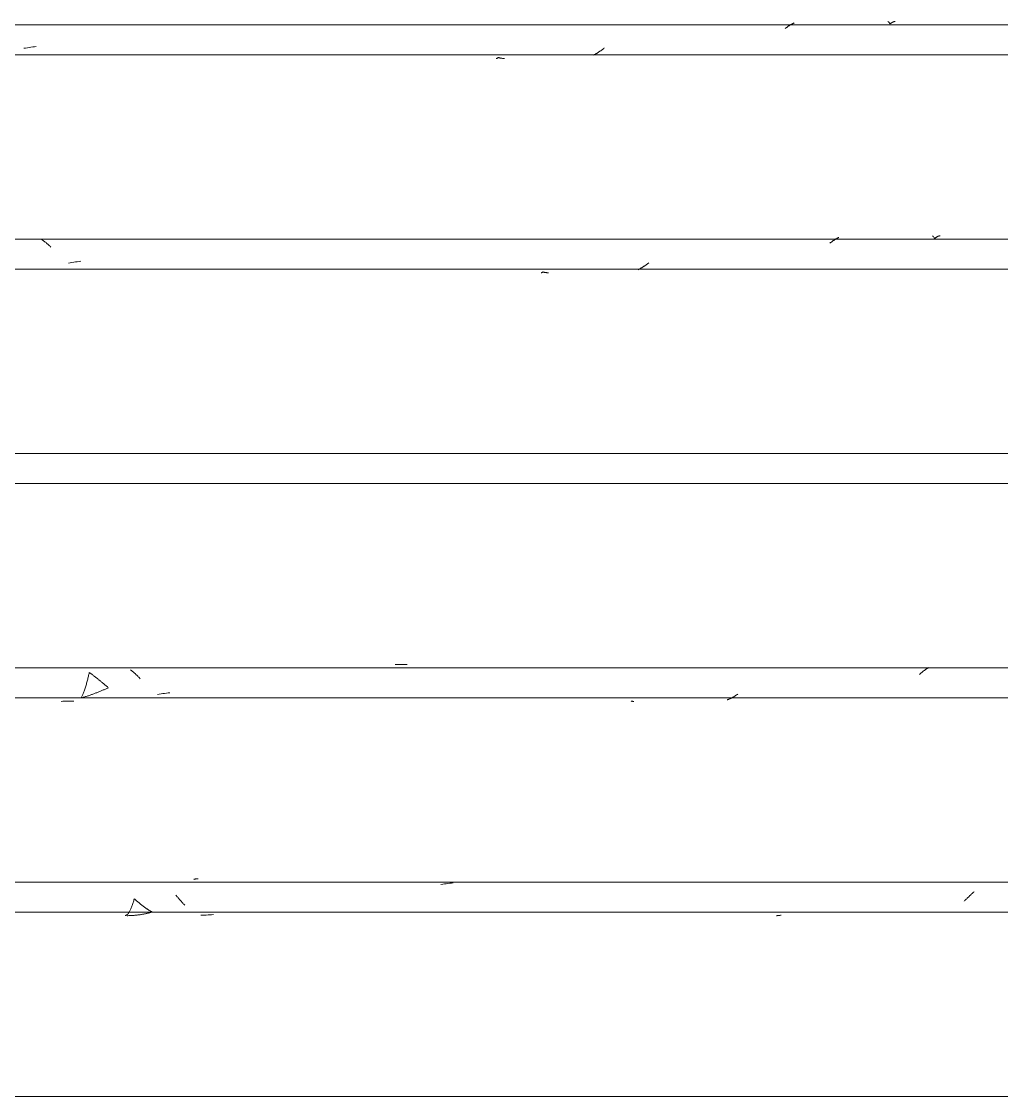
# Model space of a CAD drawing. Header units: millimetres. Extents: x -2100 to 124761, y -10432 to 93550.
# Drawn here: x 30318 to 30971, y -1000 to -283 of the extents above; entities that cross this region are included whole.
import ezdxf

# ---------------------------------------------------------------- set-up
doc = ezdxf.new("R2010")
doc.units = ezdxf.units.MM
doc.layers.add('NET CAT', color=3, linetype='Continuous', lineweight=5)
doc.layers.add('NET THAY 1', color=41, linetype='Continuous', lineweight=5)

# ---------------------------------------------------------------- blocks, each defined once
blk = doc.blocks.new('FP_4-MẶT ĐỨNG TRỤC A-Q')
at = {"layer": 'NET THAY 1'}
for p, q in [((31483.97, -857.14), (22887.32, -857.14)), ((30432.92, -855.2), (30432.68, -855.26)), ((30433.16, -855.13), (30432.92, -855.2)), ((30433.4, -855.08), (30433.16, -855.13)), ((30433.64, -855.03), (30433.4, -855.08)), ((30433.88, -854.98), (30433.64, -855.03)), ((30434.12, -854.94), (30433.88, -854.98)), ((30434.36, -854.91), (30434.12, -854.94)), ((30434.59, -854.88), (30434.36, -854.91)), ((30434.83, -854.86), (30434.59, -854.88)), ((30435.07, -854.84), (30434.83, -854.86)), ((30435.31, -854.83), (30435.07, -854.84)), ((30435.55, -854.82), (30435.31, -854.83)), ((30598.48, -858.43), (30597.32, -858.57)), ((30599.65, -858.29), (30598.48, -858.43)), ((30600.81, -858.16), (30599.65, -858.29)), ((30601.97, -858.03), (30600.81, -858.16)), ((30603.13, -857.9), (30601.97, -858.03)), ((30604.29, -857.78), (30603.13, -857.9)), ((30605.45, -857.65), (30604.29, -857.78)), ((30420.89, -866.05), (30420.63, -865.76)), ((30421.15, -866.34), (30420.89, -866.05)), ((30421.4, -866.63), (30421.15, -866.34)), ((30421.66, -866.92), (30421.4, -866.63)), ((30421.92, -867.21), (30421.66, -866.92)), ((30948.69, -867.09), (30948.42, -867.35)), ((30948.97, -866.83), (30948.69, -867.09)), ((30949.24, -866.57), (30948.97, -866.83)), ((30949.51, -866.3), (30949.24, -866.57)), ((30949.79, -866.04), (30949.51, -866.3)), ((30950.06, -865.78), (30949.79, -866.04)), ((30950.33, -865.52), (30950.06, -865.78)), ((30950.6, -865.26), (30950.33, -865.52)), ((30950.87, -865), (30950.6, -865.26)), ((30951.14, -864.75), (30950.87, -865)), ((30951.41, -864.49), (30951.14, -864.75)), ((30951.68, -864.23), (30951.41, -864.49)), ((30951.94, -863.98), (30951.68, -864.23)), ((30952.21, -863.73), (30951.94, -863.98)), ((30952.48, -863.48), (30952.21, -863.73)), ((30391.16, -873.74), (30390.94, -874.28)), ((30391.38, -873.18), (30391.16, -873.74)), ((30391.59, -872.6), (30391.38, -873.18)), ((30391.8, -872.01), (30391.59, -872.6)), ((30392.01, -871.4), (30391.8, -872.01)), ((30392.21, -870.78), (30392.01, -871.4)), ((30392.4, -870.16), (30392.21, -870.78)), ((30392.6, -869.52), (30392.4, -870.16)), ((30392.79, -868.87), (30392.6, -869.52)), ((30392.97, -868.23), (30392.79, -868.87)), ((30393.28, -868.47), (30392.97, -868.22)), ((30393.58, -868.73), (30393.28, -868.47)), ((30393.88, -868.98), (30393.58, -868.73)), ((30394.18, -869.24), (30393.88, -868.98)), ((30394.48, -869.49), (30394.18, -869.24)), ((30394.78, -869.74), (30394.48, -869.49)), ((30395.08, -869.99), (30394.78, -869.74)), ((30395.38, -870.24), (30395.08, -869.99)), ((30395.68, -870.48), (30395.38, -870.24)), ((30395.98, -870.73), (30395.68, -870.48)), ((30396.27, -870.97), (30395.98, -870.73)), ((30396.57, -871.22), (30396.27, -870.97)), ((30396.86, -871.46), (30396.57, -871.22)), ((30397.16, -871.7), (30396.86, -871.46)), ((30397.45, -871.93), (30397.16, -871.7)), ((30397.75, -872.17), (30397.45, -871.93)), ((30398.04, -872.4), (30397.75, -872.17)), ((30398.33, -872.63), (30398.04, -872.4)), ((30398.63, -872.86), (30398.33, -872.63)), ((30398.92, -873.09), (30398.63, -872.86)), ((30399.21, -873.31), (30398.92, -873.09)), ((30399.5, -873.53), (30399.21, -873.31)), ((30399.79, -873.75), (30399.5, -873.53)), ((30400.08, -873.96), (30399.79, -873.75)), ((30400.37, -874.18), (30400.08, -873.96)), ((30400.65, -874.38), (30400.37, -874.18)), ((30422.17, -867.5), (30421.92, -867.21)), ((30422.42, -867.8), (30422.17, -867.5)), ((30422.68, -868.09), (30422.42, -867.8)), ((30422.93, -868.38), (30422.68, -868.09)), ((30423.18, -868.66), (30422.93, -868.38)), ((30423.43, -868.95), (30423.18, -868.66)), ((30423.68, -869.24), (30423.43, -868.95)), ((30423.93, -869.53), (30423.68, -869.24)), ((30424.18, -869.81), (30423.93, -869.53)), ((30424.43, -870.09), (30424.18, -869.81)), ((30424.68, -870.38), (30424.43, -870.09)), ((30424.92, -870.66), (30424.68, -870.38)), ((30425.17, -870.93), (30424.92, -870.66)), ((30425.41, -871.21), (30425.17, -870.93)), ((30425.66, -871.48), (30425.41, -871.21)), ((30425.9, -871.75), (30425.66, -871.48)), ((30426.14, -872.02), (30425.9, -871.75)), ((30426.38, -872.29), (30426.14, -872.02)), ((30426.62, -872.55), (30426.38, -872.29)), ((30946.19, -869.44), (30945.91, -869.69)), ((30946.47, -869.18), (30946.19, -869.44)), ((30946.75, -868.92), (30946.47, -869.18)), ((30947.03, -868.66), (30946.75, -868.92)), ((30947.31, -868.4), (30947.03, -868.66)), ((30947.59, -868.14), (30947.31, -868.4)), ((30947.86, -867.88), (30947.59, -868.14)), ((30948.14, -867.61), (30947.86, -867.88)), ((30948.42, -867.35), (30948.14, -867.61)), ((22887.32, -877.14), (31483.97, -877.14)), ((30387.08, -879.4), (30386.83, -879.45)), ((30387.33, -879.32), (30387.08, -879.4)), ((30387.59, -879.2), (30387.33, -879.32)), ((30387.84, -879.04), (30387.59, -879.2)), ((30388.09, -878.85), (30387.84, -879.04)), ((30388.34, -878.63), (30388.09, -878.85)), ((30388.75, -879.46), (30388.24, -879.47)), ((30388.59, -878.38), (30388.34, -878.63)), ((30388.83, -878.1), (30388.59, -878.38)), ((30389.25, -879.45), (30388.75, -879.46)), ((30389.08, -877.78), (30388.83, -878.1)), ((30389.32, -877.44), (30389.08, -877.78)), ((30389.76, -879.44), (30389.25, -879.45)), ((30389.56, -877.06), (30389.32, -877.44)), ((30389.8, -876.66), (30389.56, -877.06)), ((30390.27, -879.42), (30389.76, -879.44)), ((30390.03, -876.24), (30389.8, -876.66)), ((30390.27, -875.78), (30390.03, -876.24)), ((30390.49, -875.3), (30390.27, -875.78)), ((30390.78, -879.39), (30390.27, -879.42)), ((30390.72, -874.8), (30390.49, -875.3)), ((30390.94, -874.28), (30390.72, -874.8)), ((30391.28, -879.37), (30390.78, -879.39)), ((30391.79, -879.34), (30391.28, -879.37)), ((30392.3, -879.3), (30391.79, -879.34)), ((30392.8, -879.26), (30392.3, -879.3)), ((30393.31, -879.22), (30392.8, -879.26)), ((30393.82, -879.17), (30393.31, -879.22)), ((30394.32, -879.11), (30393.82, -879.17)), ((30394.83, -879.06), (30394.32, -879.11)), ((30395.34, -879), (30394.83, -879.06)), ((30395.84, -878.93), (30395.34, -879)), ((30396.35, -878.86), (30395.84, -878.93)), ((30396.86, -878.79), (30396.35, -878.86)), ((30397.36, -878.71), (30396.86, -878.79)), ((30397.87, -878.63), (30397.36, -878.71)), ((30398.37, -878.55), (30397.87, -878.63)), ((30398.88, -878.46), (30398.37, -878.55)), ((30399.38, -878.36), (30398.88, -878.46)), ((30399.89, -878.27), (30399.38, -878.36)), ((30400.39, -878.17), (30399.89, -878.27)), ((30400.9, -878.06), (30400.39, -878.17)), ((30400.94, -874.59), (30400.65, -874.38)), ((30401.4, -877.95), (30400.9, -878.06)), ((30401.23, -874.79), (30400.94, -874.59)), ((30401.52, -874.99), (30401.23, -874.79)), ((30401.9, -877.84), (30401.4, -877.95)), ((30401.8, -875.19), (30401.52, -874.99)), ((30402.09, -875.38), (30401.8, -875.19)), ((30402.41, -877.73), (30401.9, -877.84)), ((30402.37, -875.57), (30402.09, -875.38)), ((30402.66, -875.75), (30402.37, -875.57)), ((30402.91, -877.61), (30402.41, -877.73)), ((30402.94, -875.94), (30402.66, -875.75)), ((30403.42, -877.49), (30402.91, -877.61)), ((30403.23, -876.11), (30402.94, -875.94)), ((30403.51, -876.29), (30403.23, -876.11)), ((30403.92, -877.36), (30403.42, -877.49)), ((30403.79, -876.46), (30403.51, -876.29)), ((30404.08, -876.62), (30403.79, -876.46)), ((30404.42, -877.23), (30403.92, -877.36)), ((30404.36, -876.78), (30404.08, -876.62)), ((30404.64, -876.94), (30404.36, -876.78)), ((30404.92, -877.1), (30404.42, -877.23)), ((30404.92, -877.1), (30404.64, -876.94)), ((30438.52, -879.11), (30437.32, -879.15)), ((30439.73, -879.06), (30438.52, -879.11)), ((30440.93, -879.01), (30439.73, -879.06)), ((30442.13, -878.96), (30440.93, -879.01)), ((30443.33, -878.9), (30442.13, -878.96)), ((30444.53, -878.84), (30443.33, -878.9)), ((30445.73, -878.78), (30444.53, -878.84)), ((30821.09, -879.46), (30820.8, -879.47)), ((30821.39, -879.45), (30821.09, -879.46)), ((30821.69, -879.43), (30821.39, -879.45)), ((30821.98, -879.41), (30821.69, -879.43)), ((30822.28, -879.38), (30821.98, -879.41)), ((30822.57, -879.34), (30822.28, -879.38)), ((30822.87, -879.31), (30822.57, -879.34)), ((30823.16, -879.26), (30822.87, -879.31)), ((30823.46, -879.21), (30823.16, -879.26)), ((30823.75, -879.16), (30823.46, -879.21)), ((30824.05, -879.1), (30823.75, -879.16))]:
    blk.add_line(p, q, dxfattribs=at)
blk = doc.blocks.new('FP_5-MẶT ĐỨNG TRỤC A-Q')
at = {"layer": 'NET THAY 1'}
for p, q in [((31454.24, -714.29), (22887.32, -714.29)), ((30390.75, -715.76), (30390.47, -715.55)), ((30391.03, -715.97), (30390.75, -715.76)), ((30391.31, -716.19), (30391.03, -715.97)), ((30391.59, -716.41), (30391.31, -716.19)), ((30391.87, -716.63), (30391.59, -716.41)), ((30567.88, -712.03), (30566.72, -712.06)), ((30569.03, -712.01), (30567.88, -712.03)), ((30570.19, -712), (30569.03, -712.01)), ((30571.34, -711.98), (30570.19, -712)), ((30572.5, -711.97), (30571.34, -711.98)), ((30573.66, -711.96), (30572.5, -711.97)), ((30574.81, -711.96), (30573.66, -711.96)), ((30918.63, -716.54), (30918.38, -716.75)), ((30918.89, -716.34), (30918.63, -716.54)), ((30919.14, -716.14), (30918.89, -716.34)), ((30919.4, -715.95), (30919.14, -716.14)), ((30919.65, -715.75), (30919.4, -715.95)), ((30919.91, -715.57), (30919.65, -715.75)), ((30920.16, -715.38), (30919.91, -715.57)), ((30920.41, -715.2), (30920.16, -715.38)), ((30920.66, -715.03), (30920.41, -715.2)), ((30920.91, -714.86), (30920.66, -715.03)), ((30921.17, -714.69), (30920.91, -714.86)), ((30921.42, -714.53), (30921.17, -714.69)), ((30921.67, -714.37), (30921.42, -714.53)), ((30921.92, -714.22), (30921.67, -714.37)), ((30922.17, -714.07), (30921.92, -714.22)), ((30361.6, -723.13), (30361.42, -723.8)), ((30361.77, -722.46), (30361.6, -723.13)), ((30361.94, -721.79), (30361.77, -722.46)), ((30362.1, -721.13), (30361.94, -721.79)), ((30362.26, -720.49), (30362.1, -721.13)), ((30362.42, -719.85), (30362.26, -720.49)), ((30362.57, -719.23), (30362.42, -719.85)), ((30362.72, -718.62), (30362.57, -719.23)), ((30362.86, -718.03), (30362.72, -718.62)), ((30363, -717.45), (30362.86, -718.03)), ((30363.32, -717.66), (30363, -717.45)), ((30363.65, -717.88), (30363.32, -717.66)), ((30363.97, -718.1), (30363.65, -717.88)), ((30364.29, -718.32), (30363.97, -718.1)), ((30364.61, -718.55), (30364.29, -718.32)), ((30364.93, -718.78), (30364.61, -718.55)), ((30365.25, -719.01), (30364.93, -718.78)), ((30365.57, -719.24), (30365.25, -719.01)), ((30365.88, -719.47), (30365.57, -719.24)), ((30366.2, -719.71), (30365.88, -719.47)), ((30366.52, -719.95), (30366.2, -719.71)), ((30366.84, -720.19), (30366.52, -719.95)), ((30367.15, -720.43), (30366.84, -720.19)), ((30367.47, -720.68), (30367.15, -720.43)), ((30367.78, -720.92), (30367.47, -720.68)), ((30368.09, -721.17), (30367.78, -720.92)), ((30368.41, -721.42), (30368.09, -721.17)), ((30368.72, -721.67), (30368.41, -721.42)), ((30369.03, -721.92), (30368.72, -721.67)), ((30369.34, -722.17), (30369.03, -721.92)), ((30369.66, -722.43), (30369.34, -722.17)), ((30369.97, -722.68), (30369.66, -722.43)), ((30370.28, -722.93), (30369.97, -722.68)), ((30370.58, -723.19), (30370.28, -722.93)), ((30370.89, -723.44), (30370.58, -723.19)), ((30371.2, -723.7), (30370.89, -723.44)), ((30371.51, -723.96), (30371.2, -723.7)), ((30392.14, -716.86), (30391.87, -716.63)), ((30392.42, -717.1), (30392.14, -716.86)), ((30392.7, -717.34), (30392.42, -717.1)), ((30392.97, -717.58), (30392.7, -717.34)), ((30393.24, -717.83), (30392.97, -717.58)), ((30393.52, -718.07), (30393.24, -717.83)), ((30393.79, -718.33), (30393.52, -718.07)), ((30394.06, -718.58), (30393.79, -718.33)), ((30394.33, -718.84), (30394.06, -718.58)), ((30394.6, -719.11), (30394.33, -718.84)), ((30394.87, -719.37), (30394.6, -719.11)), ((30395.14, -719.64), (30394.87, -719.37)), ((30395.41, -719.91), (30395.14, -719.64)), ((30395.68, -720.18), (30395.41, -719.91)), ((30395.95, -720.46), (30395.68, -720.18)), ((30396.21, -720.74), (30395.95, -720.46)), ((30396.48, -721.02), (30396.21, -720.74)), ((30396.74, -721.3), (30396.48, -721.02)), ((30397.01, -721.58), (30396.74, -721.3)), ((30916.31, -718.51), (30916.05, -718.74)), ((30916.57, -718.28), (30916.31, -718.51)), ((30916.83, -718.05), (30916.57, -718.28)), ((30917.09, -717.82), (30916.83, -718.05)), ((30917.35, -717.6), (30917.09, -717.82)), ((30917.61, -717.38), (30917.35, -717.6)), ((30917.87, -717.17), (30917.61, -717.38)), ((30918.12, -716.96), (30917.87, -717.17)), ((30918.38, -716.75), (30918.12, -716.96)), ((30359.18, -730.87), (30358.96, -731.44)), ((30359.41, -730.29), (30359.18, -730.87)), ((30359.63, -729.69), (30359.41, -730.29)), ((30359.84, -729.08), (30359.63, -729.69)), ((30360.06, -728.45), (30359.84, -729.08)), ((30360.26, -727.81), (30360.06, -728.45)), ((30360.47, -727.16), (30360.26, -727.81)), ((30360.67, -726.49), (30360.47, -727.16)), ((30360.86, -725.83), (30360.67, -726.49)), ((30361.05, -725.15), (30360.86, -725.83)), ((30361.24, -724.48), (30361.05, -725.15)), ((30361.42, -723.8), (30361.24, -724.48)), ((30367.93, -730.83), (30367.44, -731.02)), ((30368.42, -730.63), (30367.93, -730.83)), ((30368.91, -730.44), (30368.42, -730.63)), ((30369.41, -730.24), (30368.91, -730.44)), ((30369.9, -730.04), (30369.41, -730.24)), ((30370.38, -729.84), (30369.9, -730.04)), ((30370.87, -729.63), (30370.38, -729.84)), ((30371.36, -729.43), (30370.87, -729.63)), ((30371.85, -729.22), (30371.36, -729.43)), ((30371.81, -724.21), (30371.51, -723.96)), ((30372.12, -724.47), (30371.81, -724.21)), ((30372.34, -729.01), (30371.85, -729.22)), ((30372.43, -724.72), (30372.12, -724.47)), ((30372.83, -728.8), (30372.34, -729.01)), ((30372.73, -724.98), (30372.43, -724.72)), ((30373.03, -725.24), (30372.73, -724.98)), ((30373.31, -728.59), (30372.83, -728.8)), ((30373.34, -725.49), (30373.03, -725.24)), ((30373.8, -728.37), (30373.31, -728.59)), ((30373.64, -725.75), (30373.34, -725.49)), ((30373.94, -726), (30373.64, -725.75)), ((30374.29, -728.16), (30373.8, -728.37)), ((30374.24, -726.25), (30373.94, -726)), ((30374.54, -726.51), (30374.24, -726.25)), ((30374.77, -727.94), (30374.29, -728.16)), ((30374.84, -726.76), (30374.54, -726.51)), ((30375.26, -727.72), (30374.77, -727.94)), ((30375.14, -727.01), (30374.84, -726.76)), ((30375.44, -727.26), (30375.14, -727.01)), ((30375.74, -727.51), (30375.26, -727.72)), ((30375.74, -727.51), (30375.44, -727.26)), ((30416.76, -730.82), (30415.56, -730.98)), ((22887.32, -734.29), (31454.24, -734.29)), ((30345.42, -736.57), (30344.22, -736.59)), ((30346.63, -736.56), (30345.42, -736.57)), ((30347.83, -736.54), (30346.63, -736.56)), ((30349.03, -736.51), (30347.83, -736.54)), ((30350.23, -736.49), (30349.03, -736.51)), ((30351.43, -736.46), (30350.23, -736.49)), ((30352.63, -736.43), (30351.43, -736.46)), ((30357.77, -733.89), (30357.52, -734.3)), ((30358.02, -734.16), (30357.52, -734.29)), ((30358.01, -733.45), (30357.77, -733.89)), ((30358.25, -732.98), (30358.01, -733.45)), ((30358.52, -734.02), (30358.02, -734.16)), ((30358.49, -732.49), (30358.25, -732.98)), ((30358.73, -731.97), (30358.49, -732.49)), ((30359.02, -733.88), (30358.52, -734.02)), ((30358.96, -731.44), (30358.73, -731.97)), ((30359.52, -733.73), (30359.02, -733.88)), ((30360.02, -733.59), (30359.52, -733.73)), ((30360.51, -733.44), (30360.02, -733.59)), ((30361.01, -733.28), (30360.51, -733.44)), ((30361.51, -733.12), (30361.01, -733.28)), ((30362, -732.96), (30361.51, -733.12)), ((30362.5, -732.8), (30362, -732.96)), ((30363, -732.63), (30362.5, -732.8)), ((30363.49, -732.47), (30363, -732.63)), ((30363.99, -732.29), (30363.49, -732.47)), ((30364.48, -732.12), (30363.99, -732.29)), ((30364.98, -731.94), (30364.48, -732.12)), ((30365.47, -731.76), (30364.98, -731.94)), ((30365.96, -731.58), (30365.47, -731.76)), ((30366.46, -731.4), (30365.96, -731.58)), ((30366.95, -731.21), (30366.46, -731.4)), ((30367.44, -731.02), (30366.95, -731.21)), ((30409.6, -731.77), (30408.41, -731.92)), ((30410.8, -731.61), (30409.6, -731.77)), ((30411.99, -731.46), (30410.8, -731.61)), ((30413.18, -731.3), (30411.99, -731.46)), ((30414.37, -731.14), (30413.18, -731.3)), ((30415.56, -730.98), (30414.37, -731.14)), ((30724.2, -736.57), (30724.01, -736.6)), ((30724.4, -736.52), (30724.2, -736.57)), ((30724.68, -736.55), (30724.4, -736.52)), ((30724.96, -736.57), (30724.68, -736.55)), ((30725.23, -736.59), (30724.96, -736.57)), ((30725.51, -736.6), (30725.23, -736.59)), ((30725.79, -736.61), (30725.51, -736.6)), ((30788.25, -735.48), (30787.94, -735.59)), ((30788.55, -735.37), (30788.25, -735.48)), ((30788.85, -735.25), (30788.55, -735.37)), ((30789.15, -735.13), (30788.85, -735.25)), ((30789.46, -735), (30789.15, -735.13)), ((30789.76, -734.87), (30789.46, -735)), ((30790.06, -734.73), (30789.76, -734.87)), ((30790.36, -734.59), (30790.06, -734.73)), ((30790.66, -734.44), (30790.36, -734.59)), ((30790.96, -734.29), (30790.66, -734.44)), ((30791.26, -734.14), (30790.96, -734.29)), ((30791.56, -733.98), (30791.26, -734.14)), ((30791.86, -733.81), (30791.56, -733.98)), ((30792.16, -733.65), (30791.86, -733.81)), ((30792.46, -733.47), (30792.16, -733.65)), ((30792.76, -733.3), (30792.46, -733.47)), ((30793.06, -733.11), (30792.76, -733.3)), ((30793.35, -732.93), (30793.06, -733.11)), ((30793.65, -732.74), (30793.35, -732.93)), ((30793.95, -732.55), (30793.65, -732.74)), ((30794.24, -732.35), (30793.95, -732.55)), ((30794.54, -732.15), (30794.24, -732.35)), ((30794.83, -731.95), (30794.54, -732.15)), ((30795.13, -731.74), (30794.83, -731.95))]:
    blk.add_line(p, q, dxfattribs=at)
blk = doc.blocks.new('FP_6-MẶT ĐỨNG TRỤC A-Q')
at = {"layer": 'NET THAY 1'}
for p, q in [((31424.51, -571.43), (22887.32, -571.43)), ((22887.32, -591.43), (31424.51, -591.43))]:
    blk.add_line(p, q, dxfattribs=at)
blk = doc.blocks.new('FP_7-MẶT ĐỨNG TRỤC A-Q')
at = {"layer": 'NET THAY 1'}
for p, q in [((31394.78, -428.57), (22887.32, -428.57)), ((30331.1, -428.62), (30330.81, -428.45)), ((30331.38, -428.79), (30331.1, -428.62)), ((30331.66, -428.97), (30331.38, -428.79)), ((30331.94, -429.16), (30331.66, -428.97)), ((30332.23, -429.35), (30331.94, -429.16)), ((30332.51, -429.54), (30332.23, -429.35)), ((30332.79, -429.74), (30332.51, -429.54)), ((30333.07, -429.95), (30332.79, -429.74)), ((30333.35, -430.16), (30333.07, -429.95)), ((30858.24, -429.81), (30857.98, -429.99)), ((30858.49, -429.62), (30858.24, -429.81)), ((30858.74, -429.45), (30858.49, -429.62)), ((30858.99, -429.27), (30858.74, -429.45)), ((30859.24, -429.1), (30858.99, -429.27)), ((30859.49, -428.94), (30859.24, -429.1)), ((30859.74, -428.77), (30859.49, -428.94)), ((30859.99, -428.62), (30859.74, -428.77)), ((30860.24, -428.47), (30859.99, -428.62)), ((30860.49, -428.32), (30860.24, -428.47)), ((30860.74, -428.17), (30860.49, -428.32)), ((30860.99, -428.04), (30860.74, -428.17)), ((30861.24, -427.9), (30860.99, -428.04)), ((30861.49, -427.77), (30861.24, -427.9)), ((30861.74, -427.65), (30861.49, -427.77)), ((30861.98, -427.53), (30861.74, -427.65)), ((30862.23, -427.42), (30861.98, -427.53)), ((30862.48, -427.31), (30862.23, -427.42)), ((30924.8, -426.29), (30925.11, -426.45)), ((30925.11, -426.45), (30925.4, -426.71)), ((30925.4, -426.71), (30925.7, -427.06)), ((30925.7, -427.06), (30925.99, -427.52)), ((30925.99, -427.52), (30926.28, -428.06)), ((30926.46, -427.9), (30926.28, -428.06)), ((30926.65, -427.74), (30926.46, -427.9)), ((30926.83, -427.59), (30926.65, -427.74)), ((30927.01, -427.44), (30926.83, -427.59)), ((30927.2, -427.31), (30927.01, -427.44)), ((30927.38, -427.18), (30927.2, -427.31)), ((30927.56, -427.06), (30927.38, -427.18)), ((30927.74, -426.95), (30927.56, -427.06)), ((30927.93, -426.85), (30927.74, -426.95)), ((30928.11, -426.75), (30927.93, -426.85)), ((30928.29, -426.66), (30928.11, -426.75)), ((30928.47, -426.58), (30928.29, -426.66)), ((30928.65, -426.51), (30928.47, -426.58)), ((30928.83, -426.45), (30928.65, -426.51)), ((30929.01, -426.39), (30928.83, -426.45)), ((30929.19, -426.35), (30929.01, -426.39)), ((30929.37, -426.31), (30929.19, -426.35)), ((30929.55, -426.28), (30929.37, -426.31)), ((30929.73, -426.26), (30929.55, -426.28)), ((30929.91, -426.25), (30929.73, -426.26)), ((30333.63, -430.38), (30333.35, -430.16)), ((30333.91, -430.59), (30333.63, -430.38)), ((30334.18, -430.82), (30333.91, -430.59)), ((30334.46, -431.05), (30334.18, -430.82)), ((30334.74, -431.28), (30334.46, -431.05)), ((30335.01, -431.52), (30334.74, -431.28)), ((30335.29, -431.76), (30335.01, -431.52)), ((30335.56, -432), (30335.29, -431.76)), ((30335.84, -432.25), (30335.56, -432)), ((30336.11, -432.5), (30335.84, -432.25)), ((30336.38, -432.75), (30336.11, -432.5)), ((30336.65, -433.01), (30336.38, -432.75)), ((30336.92, -433.27), (30336.65, -433.01)), ((30337.19, -433.54), (30336.92, -433.27)), ((30337.46, -433.81), (30337.19, -433.54)), ((30856.71, -430.98), (30856.45, -431.19)), ((30856.96, -430.78), (30856.71, -430.98)), ((30857.22, -430.57), (30856.96, -430.78)), ((30857.47, -430.38), (30857.22, -430.57)), ((30857.73, -430.18), (30857.47, -430.38)), ((30857.98, -429.99), (30857.73, -430.18)), ((30350.28, -444.23), (30349.09, -444.4)), ((30351.47, -444.05), (30350.28, -444.23)), ((30352.66, -443.88), (30351.47, -444.05)), ((30353.84, -443.71), (30352.66, -443.88)), ((30355.03, -443.53), (30353.84, -443.71)), ((30356.22, -443.35), (30355.03, -443.53)), ((30357.41, -443.17), (30356.22, -443.35)), ((30735.8, -444.2), (30735.51, -444.43)), ((22887.32, -448.57), (31394.78, -448.57)), ((30664.24, -450.84), (30664, -450.88)), ((30664.48, -450.76), (30664.24, -450.84)), ((30664.72, -450.65), (30664.48, -450.76)), ((30664.95, -450.52), (30664.72, -450.65)), ((30665.19, -450.35), (30664.95, -450.52)), ((30665.46, -450.42), (30665.19, -450.35)), ((30665.73, -450.48), (30665.46, -450.42)), ((30665.99, -450.54), (30665.73, -450.48)), ((30666.26, -450.6), (30665.99, -450.54)), ((30666.53, -450.65), (30666.26, -450.6)), ((30666.79, -450.7), (30666.53, -450.65)), ((30667.06, -450.74), (30666.79, -450.7)), ((30667.32, -450.78), (30667.06, -450.74)), ((30667.59, -450.81), (30667.32, -450.78)), ((30667.86, -450.84), (30667.59, -450.81)), ((30668.12, -450.86), (30667.86, -450.84)), ((30668.39, -450.88), (30668.12, -450.86)), ((30668.65, -450.89), (30668.39, -450.88)), ((30668.92, -450.9), (30668.65, -450.89)), ((30729, -448.69), (30728.7, -448.84)), ((30729.3, -448.54), (30729, -448.69)), ((30729.61, -448.38), (30729.3, -448.54)), ((30729.9, -448.22), (30729.61, -448.38)), ((30730.2, -448.06), (30729.9, -448.22)), ((30730.5, -447.89), (30730.2, -448.06)), ((30730.8, -447.71), (30730.5, -447.89)), ((30731.1, -447.54), (30730.8, -447.71)), ((30731.4, -447.35), (30731.1, -447.54)), ((30731.69, -447.17), (30731.4, -447.35)), ((30731.99, -446.98), (30731.69, -447.17)), ((30732.29, -446.78), (30731.99, -446.98)), ((30732.58, -446.59), (30732.29, -446.78)), ((30732.88, -446.39), (30732.58, -446.59)), ((30733.17, -446.18), (30732.88, -446.39)), ((30733.47, -445.97), (30733.17, -446.18)), ((30733.76, -445.76), (30733.47, -445.97)), ((30734.05, -445.55), (30733.76, -445.76)), ((30734.35, -445.33), (30734.05, -445.55)), ((30734.64, -445.11), (30734.35, -445.33)), ((30734.93, -444.89), (30734.64, -445.11)), ((30735.22, -444.66), (30734.93, -444.89)), ((30735.51, -444.43), (30735.22, -444.66))]:
    blk.add_line(p, q, dxfattribs=at)
blk = doc.blocks.new('FP_8-MẶT ĐỨNG TRỤC A-Q')
at = {"layer": 'NET THAY 1'}
for p, q in [((31365.06, -285.71), (22887.32, -285.71)), ((30828.73, -286.54), (30828.47, -286.72)), ((30828.98, -286.37), (30828.73, -286.54)), ((30829.23, -286.2), (30828.98, -286.37)), ((30829.48, -286.04), (30829.23, -286.2)), ((30829.73, -285.88), (30829.48, -286.04)), ((30829.98, -285.72), (30829.73, -285.88)), ((30830.23, -285.57), (30829.98, -285.72)), ((30830.48, -285.42), (30830.23, -285.57)), ((30830.73, -285.28), (30830.48, -285.42)), ((30830.98, -285.14), (30830.73, -285.28)), ((30831.23, -285.01), (30830.98, -285.14)), ((30831.47, -284.88), (30831.23, -285.01)), ((30831.72, -284.76), (30831.47, -284.88)), ((30831.97, -284.64), (30831.72, -284.76)), ((30832.22, -284.53), (30831.97, -284.64)), ((30832.46, -284.42), (30832.22, -284.53)), ((30832.71, -284.32), (30832.46, -284.42)), ((30895.11, -283.43), (30895.39, -283.57)), ((30895.39, -283.57), (30895.68, -283.81)), ((30895.68, -283.81), (30895.96, -284.13)), ((30895.96, -284.13), (30896.24, -284.54)), ((30896.24, -284.54), (30896.51, -285.04)), ((30896.69, -284.88), (30896.51, -285.03)), ((30896.88, -284.73), (30896.69, -284.88)), ((30897.06, -284.58), (30896.88, -284.73)), ((30897.25, -284.45), (30897.06, -284.58)), ((30897.43, -284.32), (30897.25, -284.45)), ((30897.61, -284.2), (30897.43, -284.32)), ((30897.79, -284.09), (30897.61, -284.2)), ((30897.97, -283.99), (30897.79, -284.09)), ((30898.16, -283.89), (30897.97, -283.99)), ((30898.34, -283.81), (30898.16, -283.89)), ((30898.52, -283.73), (30898.34, -283.81)), ((30898.7, -283.65), (30898.52, -283.73)), ((30898.88, -283.59), (30898.7, -283.65)), ((30899.06, -283.54), (30898.88, -283.59)), ((30899.24, -283.49), (30899.06, -283.54)), ((30899.42, -283.45), (30899.24, -283.49)), ((30899.6, -283.42), (30899.42, -283.45)), ((30899.78, -283.4), (30899.6, -283.42)), ((30899.96, -283.39), (30899.78, -283.4)), ((30826.95, -287.87), (30826.7, -288.07)), ((30827.21, -287.66), (30826.95, -287.87)), ((30827.46, -287.47), (30827.21, -287.66)), ((30827.72, -287.28), (30827.46, -287.47)), ((30827.97, -287.09), (30827.72, -287.28)), ((30828.22, -286.9), (30827.97, -287.09)), ((30828.47, -286.72), (30828.22, -286.9)), ((30321.75, -300.9), (30320.56, -301.07)), ((30322.94, -300.72), (30321.75, -300.9)), ((30324.13, -300.55), (30322.94, -300.72)), ((30325.32, -300.37), (30324.13, -300.55)), ((30326.5, -300.19), (30325.32, -300.37)), ((30327.69, -300.01), (30326.5, -300.19)), ((22887.32, -305.71), (31365.06, -305.71)), ((30320.56, -301.07), (30319.37, -301.24)), ((30634.46, -307.97), (30634.2, -308.02)), ((30634.72, -307.88), (30634.46, -307.97)), ((30634.98, -307.75), (30634.72, -307.88)), ((30635.24, -307.59), (30634.98, -307.75)), ((30635.5, -307.39), (30635.24, -307.59)), ((30635.77, -307.47), (30635.5, -307.39)), ((30636.04, -307.54), (30635.77, -307.47)), ((30636.32, -307.61), (30636.04, -307.54)), ((30636.59, -307.67), (30636.32, -307.61)), ((30636.86, -307.73), (30636.59, -307.67)), ((30637.13, -307.79), (30636.86, -307.73)), ((30637.4, -307.83), (30637.13, -307.79)), ((30637.68, -307.88), (30637.4, -307.83)), ((30637.95, -307.92), (30637.68, -307.88)), ((30638.22, -307.95), (30637.95, -307.92)), ((30638.49, -307.98), (30638.22, -307.95)), ((30638.76, -308), (30638.49, -307.98)), ((30639.03, -308.02), (30638.76, -308)), ((30639.31, -308.03), (30639.03, -308.02)), ((30639.58, -308.04), (30639.31, -308.03)), ((30699.3, -305.64), (30699, -305.79)), ((30699.6, -305.48), (30699.3, -305.64)), ((30699.9, -305.32), (30699.6, -305.48)), ((30700.2, -305.16), (30699.9, -305.32)), ((30700.5, -304.98), (30700.2, -305.16)), ((30700.8, -304.81), (30700.5, -304.98)), ((30701.1, -304.63), (30700.8, -304.81)), ((30701.4, -304.45), (30701.1, -304.63)), ((30701.69, -304.26), (30701.4, -304.45)), ((30701.99, -304.07), (30701.69, -304.26)), ((30702.29, -303.88), (30701.99, -304.07)), ((30702.58, -303.68), (30702.29, -303.88)), ((30702.88, -303.48), (30702.58, -303.68)), ((30703.17, -303.27), (30702.88, -303.48)), ((30703.46, -303.06), (30703.17, -303.27)), ((30703.76, -302.85), (30703.46, -303.06)), ((30704.05, -302.63), (30703.76, -302.85)), ((30704.34, -302.42), (30704.05, -302.63)), ((30704.63, -302.19), (30704.34, -302.42)), ((30704.93, -301.97), (30704.63, -302.19)), ((30705.22, -301.74), (30704.93, -301.97)), ((30705.51, -301.51), (30705.22, -301.74)), ((30705.8, -301.28), (30705.51, -301.51)), ((30706.08, -301.04), (30705.8, -301.28))]:
    blk.add_line(p, q, dxfattribs=at)

msp = doc.modelspace()

# ---------------------------------------------------------------- linework, layer by layer
at = {"layer": 'NET CAT'}
msp.add_lwpolyline([(44599.94, -1000), (-2000.06, -1000)], dxfattribs=at)

# ---------------------------------------------------------------- block references
at = {"layer": 'NET THAY 1'}
for name in ['FP_8-MẶT ĐỨNG TRỤC A-Q', 'FP_7-MẶT ĐỨNG TRỤC A-Q', 'FP_6-MẶT ĐỨNG TRỤC A-Q', 'FP_5-MẶT ĐỨNG TRỤC A-Q', 'FP_4-MẶT ĐỨNG TRỤC A-Q']:
    msp.add_blockref(name, (0, 0), dxfattribs=at)

doc.saveas('drawing.dxf')
